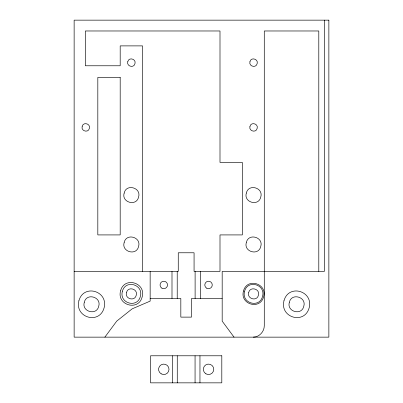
<?xml version="1.0" encoding="UTF-8"?>
<svg xmlns="http://www.w3.org/2000/svg" width="403" height="403" viewBox="0 0 403 403"><rect width="100%" height="100%" fill="white"/><g stroke="black" fill="none" stroke-linecap="round" stroke-linejoin="round"><path stroke-width="0.6" d="M104.876 337.145L116.724 321.131L132.169 308.839L150.153 301.117L150.153 271.415M253.341 337.145C259.3 337.079 264.262 331.674 264.282 325.8L264.282 30.976L318.798 30.976L318.798 271.415M74.137 271.415L178.262 271.415L178.262 252.777L194.07 252.777L194.07 271.415L219.998 271.415L219.998 234.919L242.369 234.919L242.369 162.429L219.998 162.429L219.998 30.976L85.32 30.976L85.32 65.775L120.19 65.775L120.19 45.887L142.561 45.887L142.561 271.415M150.153 298.482L180.826 298.482L180.826 317.121L191.506 317.121L191.506 298.482L222.179 298.482M234.027 337.145L222.179 321.131L222.179 271.415L324.39 271.415L324.39 20.15M200.331 271.415L200.331 298.482M199.959 355.784L199.959 382.85M195.112 271.415L195.112 298.482M195.062 355.784L195.062 382.85M177.219 271.415L177.219 298.482M177.265 355.784L177.265 382.85M172.368 355.784L172.368 382.85M171.995 271.415L171.995 298.482M82.177 126.401C80.681 131.071 88.343 133.272 89.38 128.401C90.871 123.731 83.214 121.53 82.177 126.401M78.907 300.779C74.55 317.635 99.47 324.959 104.12 307.781C108.478 290.926 83.562 283.601 78.907 300.779M84.313 302.28C81.32 311.62 96.639 316.028 98.715 306.28C101.707 296.946 86.388 292.533 84.313 302.28M127.776 61.639C126.28 66.304 133.937 68.51 134.975 63.639C136.471 58.969 128.814 56.763 127.776 61.639M124.174 193.062C121.182 202.397 136.501 206.804 138.577 197.062C141.569 187.722 126.25 183.315 124.174 193.062M124.174 242.47C121.182 251.81 136.501 256.217 138.577 246.475C141.569 237.135 126.25 232.727 124.174 242.47M120.573 290.88C116.502 305.147 138.577 311.595 142.178 296.885C146.249 282.619 124.174 276.171 120.573 290.88M122.371 291.384C118.981 303.268 137.373 308.643 140.38 296.386C143.77 284.498 125.373 279.123 122.371 291.384M126.512 292.533C124.497 298.835 134.834 301.812 136.239 295.233C138.254 288.931 127.912 285.954 126.512 292.533M249.951 61.639C248.455 66.304 256.117 68.51 257.154 63.639C258.65 58.969 250.988 56.763 249.951 61.639M249.951 126.401C248.455 131.071 256.117 133.272 257.154 128.401C258.65 123.731 250.988 121.53 249.951 126.401M246.349 193.062C243.362 202.397 258.681 206.804 260.756 197.062C263.743 187.722 248.424 183.315 246.349 193.062M246.349 242.47C243.362 251.81 258.681 256.217 260.756 246.475C263.743 237.135 248.424 232.727 246.349 242.47M243.467 291.082C239.669 304.396 260.273 310.416 263.638 296.684C267.436 283.369 246.832 277.355 243.467 291.082M244.55 291.384C241.16 303.268 259.552 308.643 262.555 296.386C265.95 284.498 247.553 279.123 244.55 291.384M248.691 292.533C246.671 298.835 257.013 301.812 258.414 295.233C260.434 288.931 250.092 285.954 248.691 292.533M283.969 300.779C279.606 317.635 304.527 324.959 309.177 307.781C313.539 290.926 288.619 283.601 283.969 300.779M289.369 302.28C286.382 311.62 301.701 316.028 303.776 306.28C306.764 296.946 291.445 292.533 289.369 302.28M328.863 20.15L74.137 20.15L74.137 337.145L328.863 337.145L328.863 20.15M120.19 77.371L97.818 77.371L97.818 234.919L120.19 234.919L120.19 77.371M221.806 355.784L150.526 355.784L150.526 382.85L221.806 382.85L221.806 355.784M161.185 373.838A5.219 5.219 0 0 0 169.013 369.319A5.219 5.219 0 0 0 161.185 364.796A5.219 5.219 0 0 0 161.185 373.838M205.923 373.838A5.219 5.219 0 0 0 213.756 369.319A5.219 5.219 0 0 0 205.923 364.796A5.219 5.219 0 0 0 205.923 373.838M206.668 288.18A3.728 3.728 0 0 0 212.265 284.951A3.728 3.728 0 0 0 206.668 281.722A3.728 3.728 0 0 0 206.668 288.18M161.93 288.18A3.728 3.728 0 0 0 167.522 284.951A3.728 3.728 0 0 0 161.93 281.722A3.728 3.728 0 0 0 161.93 288.18"/></g></svg>
